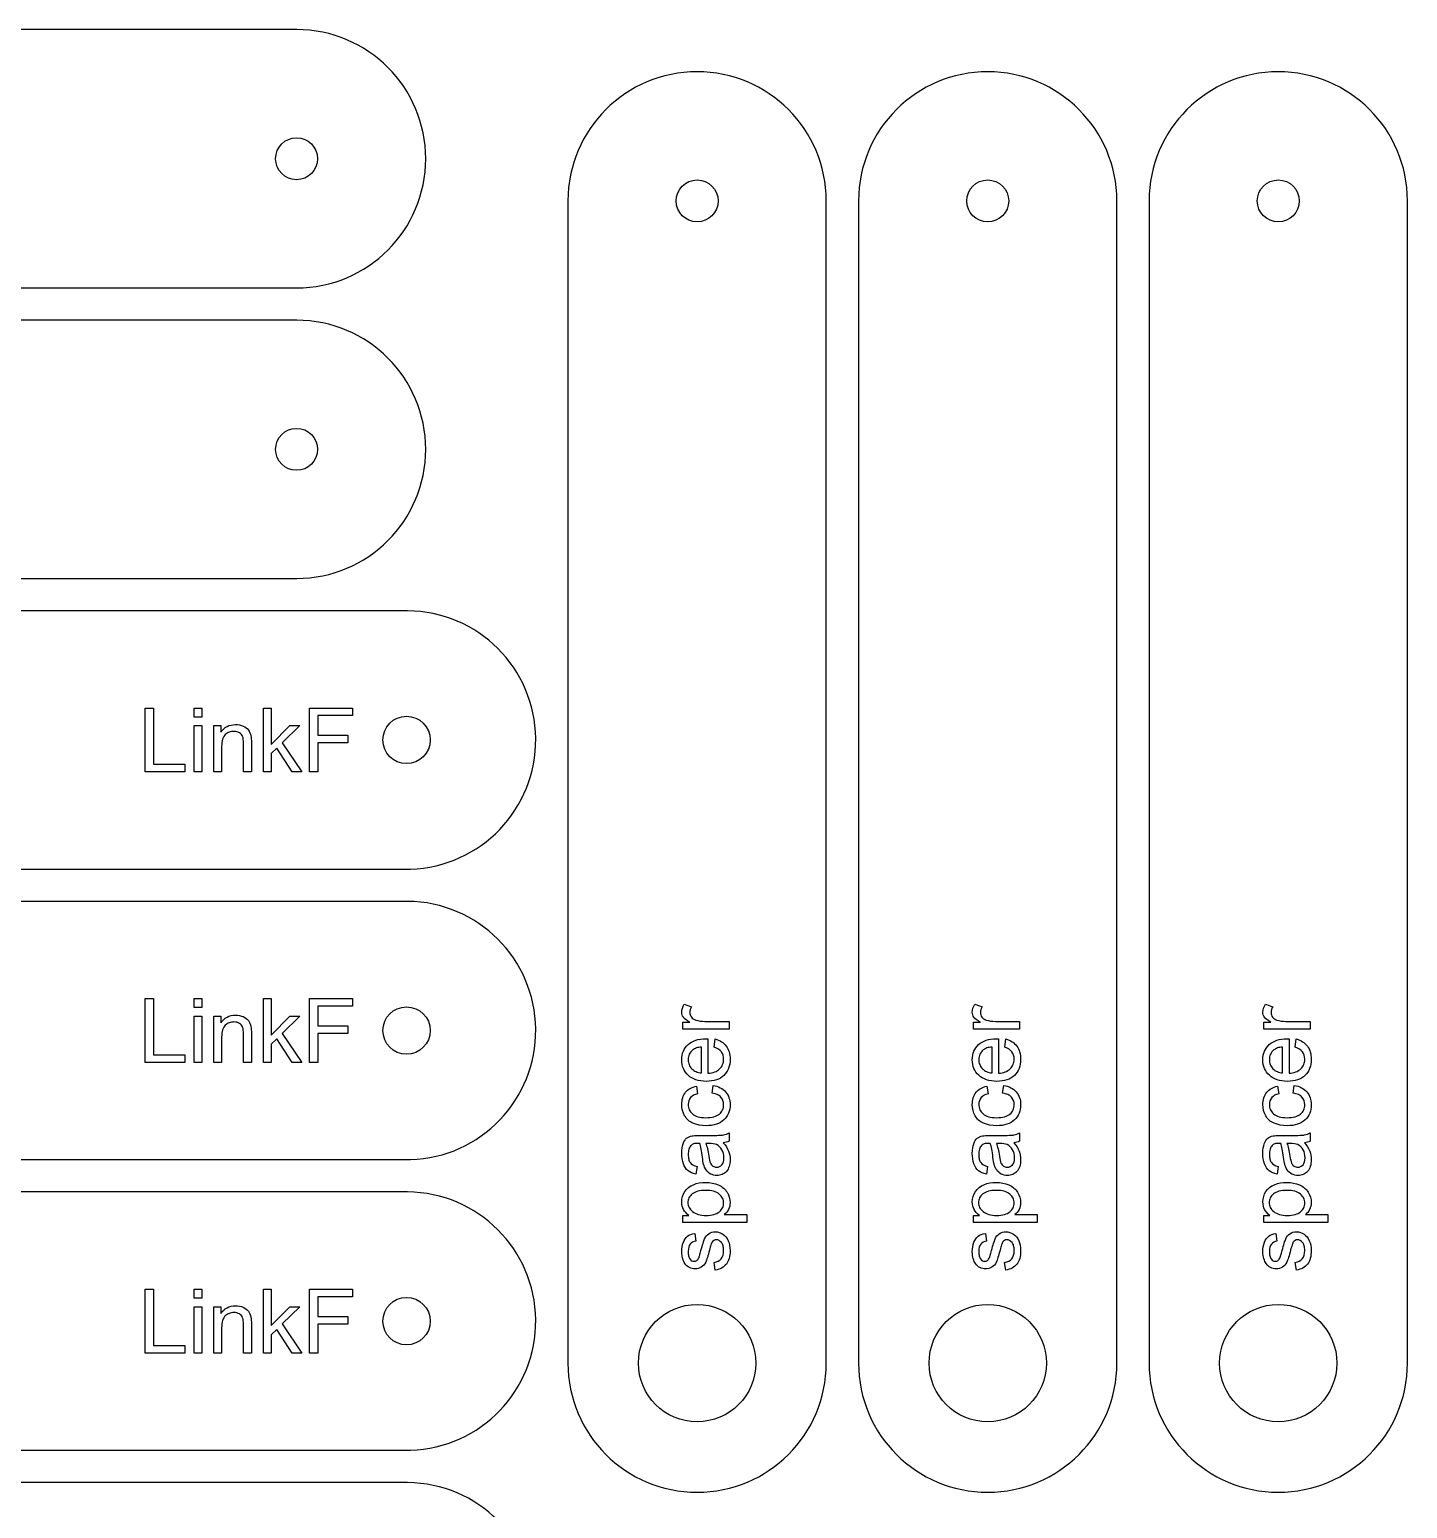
# Model space of a CAD drawing. Header units: millimetres. Extents: x 18 to 1181, y 18 to 1181.
# Drawn here: x 916.3 to 1172.4, y 897.6 to 1172.4 of the extents above; entities that cross this region are included whole.
import ezdxf

# ---------------------------------------------------------------- set-up
doc = ezdxf.new("R2010")
doc.units = ezdxf.units.MM
doc.layers.add('cut', color=5, linetype='Continuous', true_color=0x0000ff)
doc.layers.add('line engraving', color=1, linetype='Continuous', true_color=0xff0000)

msp = doc.modelspace()

# ---------------------------------------------------------------- linework, layer by layer
at = {"layer": 'cut', "color": 5, "true_color": 0x0000ff}
for points in [[(750, 1172.4, 1), (750, 1124.4), (965.98, 1124.4, 0.999274), (965.98, 1172.4)], [(1016.4, 924.6, 1), (1064.4, 924.6), (1064.4, 1140.58, 0.999274), (1016.4, 1140.58)], [(1070.4, 924.6, 1), (1118.4, 924.6), (1118.4, 1140.58, 0.999274), (1070.4, 1140.58)], [(1124.4, 924.6, 1), (1172.4, 924.6), (1172.4, 1140.58, 0.999274), (1124.4, 1140.58)], [(750, 1118.4, 1), (750, 1070.4), (965.98, 1070.4, 0.999274), (965.98, 1118.4)], [(750, 1064.4, 1.015779), (750.75, 1016.41), (987.13, 1016.41, 0.980982), (986.6, 1064.4)], [(750, 1010.4, 1.015779), (750.75, 962.41), (987.13, 962.41, 0.980982), (986.6, 1010.4)], [(750, 956.4, 1.015779), (750.75, 908.41), (987.13, 908.41, 0.980982), (986.6, 956.4)], [(750, 902.4, 1.015779), (750.75, 854.41), (987.13, 854.41, 0.980982), (986.6, 902.4)]]:
    msp.add_lwpolyline(points, format="xyb", close=True, dxfattribs=at)
for centre, radius in [((965.96, 1148.4), 3.9), ((1040.4, 1140.56), 3.9), ((1094.4, 1140.56), 3.9), ((1148.4, 1140.56), 3.9), ((965.96, 1094.4), 3.9), ((986.4, 1040.4), 4.4), ((986.4, 986.4), 4.4), ((986.4, 932.4), 4.4), ((1040.4, 924.6), 10.9), ((1094.4, 924.6), 10.9), ((1148.4, 924.6), 10.9)]:
    msp.add_circle(centre, radius, dxfattribs=at)
at = {"layer": 'line engraving', "color": 1, "true_color": 0xff0000}
for points in [[(937.81, 1034.47), (937.81, 1046.33), (939.38, 1046.33), (939.38, 1035.87), (945.22, 1035.87), (945.22, 1034.47), (937.81, 1034.47)], [(946.91, 1044.66), (946.91, 1046.33), (948.36, 1046.33), (948.36, 1044.66), (946.91, 1044.66)], [(959.8, 1034.47), (959.8, 1046.33), (961.26, 1046.33), (961.26, 1039.57), (964.7, 1043.06), (966.59, 1043.06), (963.3, 1039.87), (966.92, 1034.47), (965.12, 1034.47), (962.29, 1038.86), (961.26, 1037.88), (961.26, 1034.47), (959.8, 1034.47)], [(968.34, 1034.47), (968.34, 1046.33), (976.34, 1046.33), (976.34, 1044.93), (969.91, 1044.93), (969.91, 1041.26), (975.48, 1041.26), (975.48, 1039.86), (969.91, 1039.86), (969.91, 1034.47), (968.34, 1034.47)], [(946.91, 1034.47), (946.91, 1043.06), (948.36, 1043.06), (948.36, 1034.47), (946.91, 1034.47)], [(950.58, 1034.47), (950.58, 1043.06), (951.89, 1043.06), (951.89, 1041.84), (952.14, 1042.17), (952.42, 1042.46), (952.72, 1042.7), (953.05, 1042.9), (953.4, 1043.06), (953.78, 1043.17), (954.19, 1043.23), (954.62, 1043.26), (955, 1043.24), (955.37, 1043.19), (955.72, 1043.1), (956.05, 1042.98), (956.36, 1042.83), (956.62, 1042.65), (956.84, 1042.46), (957.03, 1042.24), (957.18, 1042.01), (957.3, 1041.75), (957.4, 1041.47), (957.48, 1041.17), (957.52, 1040.93), (957.54, 1040.61), (957.56, 1040.22), (957.56, 1039.75), (957.56, 1034.47), (956.1, 1034.47), (956.1, 1039.7), (956.09, 1040.11), (956.06, 1040.47), (956.01, 1040.78), (955.93, 1041.03), (955.83, 1041.24), (955.7, 1041.42), (955.53, 1041.59), (955.33, 1041.73), (955.11, 1041.85), (954.86, 1041.93), (954.6, 1041.98), (954.32, 1041.99), (954.09, 1041.98), (953.87, 1041.96), (953.65, 1041.91), (953.45, 1041.85), (953.25, 1041.76), (953.06, 1041.66), (952.88, 1041.54), (952.71, 1041.4), (952.55, 1041.24), (952.42, 1041.04), (952.3, 1040.81), (952.2, 1040.55), (952.13, 1040.25), (952.08, 1039.92), (952.05, 1039.56), (952.04, 1039.16), (952.04, 1034.47), (950.58, 1034.47)], [(937.81, 980.47), (937.81, 992.33), (939.38, 992.33), (939.38, 981.87), (945.22, 981.87), (945.22, 980.47), (937.81, 980.47)], [(946.91, 990.66), (946.91, 992.33), (948.36, 992.33), (948.36, 990.66), (946.91, 990.66)], [(959.8, 980.47), (959.8, 992.33), (961.26, 992.33), (961.26, 985.57), (964.7, 989.06), (966.59, 989.06), (963.3, 985.87), (966.92, 980.47), (965.12, 980.47), (962.29, 984.86), (961.26, 983.88), (961.26, 980.47), (959.8, 980.47)], [(968.34, 980.47), (968.34, 992.33), (976.34, 992.33), (976.34, 990.93), (969.91, 990.93), (969.91, 987.26), (975.48, 987.26), (975.48, 985.86), (969.91, 985.86), (969.91, 980.47), (968.34, 980.47)], [(1046.33, 986.64), (1037.74, 986.64), (1037.74, 987.95), (1039.04, 987.95), (1038.62, 988.2), (1038.28, 988.44), (1038.02, 988.66), (1037.84, 988.88), (1037.71, 989.1), (1037.62, 989.33), (1037.56, 989.57), (1037.54, 989.81), (1037.57, 990.18), (1037.66, 990.56), (1037.81, 990.93), (1038.01, 991.31), (1039.36, 990.81), (1039.23, 990.54), (1039.13, 990.28), (1039.07, 990.01), (1039.05, 989.74), (1039.07, 989.51), (1039.12, 989.29), (1039.21, 989.08), (1039.34, 988.88), (1039.49, 988.71), (1039.68, 988.56), (1039.89, 988.44), (1040.13, 988.34), (1040.53, 988.24), (1040.95, 988.16), (1041.38, 988.12), (1041.83, 988.1), (1046.33, 988.1), (1046.33, 986.64)], [(1100.33, 986.64), (1091.74, 986.64), (1091.74, 987.95), (1093.04, 987.95), (1092.62, 988.2), (1092.28, 988.44), (1092.02, 988.66), (1091.84, 988.88), (1091.71, 989.1), (1091.62, 989.33), (1091.56, 989.57), (1091.54, 989.81), (1091.57, 990.18), (1091.66, 990.56), (1091.81, 990.93), (1092.01, 991.31), (1093.36, 990.81), (1093.23, 990.54), (1093.13, 990.28), (1093.07, 990.01), (1093.05, 989.74), (1093.07, 989.51), (1093.12, 989.29), (1093.21, 989.08), (1093.34, 988.88), (1093.49, 988.71), (1093.68, 988.56), (1093.89, 988.44), (1094.13, 988.34), (1094.53, 988.24), (1094.95, 988.16), (1095.38, 988.12), (1095.83, 988.1), (1100.33, 988.1), (1100.33, 986.64)], [(1154.33, 986.64), (1145.74, 986.64), (1145.74, 987.95), (1147.04, 987.95), (1146.62, 988.2), (1146.28, 988.44), (1146.02, 988.66), (1145.84, 988.88), (1145.71, 989.1), (1145.62, 989.33), (1145.56, 989.57), (1145.54, 989.81), (1145.57, 990.18), (1145.66, 990.56), (1145.81, 990.93), (1146.01, 991.31), (1147.36, 990.81), (1147.23, 990.54), (1147.13, 990.28), (1147.07, 990.01), (1147.05, 989.74), (1147.07, 989.51), (1147.12, 989.29), (1147.21, 989.08), (1147.34, 988.88), (1147.49, 988.71), (1147.68, 988.56), (1147.89, 988.44), (1148.13, 988.34), (1148.53, 988.24), (1148.95, 988.16), (1149.38, 988.12), (1149.83, 988.1), (1154.33, 988.1), (1154.33, 986.64)], [(946.91, 980.47), (946.91, 989.06), (948.36, 989.06), (948.36, 980.47), (946.91, 980.47)], [(950.58, 980.47), (950.58, 989.06), (951.89, 989.06), (951.89, 987.84), (952.14, 988.17), (952.42, 988.46), (952.72, 988.7), (953.05, 988.9), (953.4, 989.06), (953.78, 989.17), (954.19, 989.23), (954.62, 989.26), (955, 989.24), (955.37, 989.19), (955.72, 989.1), (956.05, 988.98), (956.36, 988.83), (956.62, 988.65), (956.84, 988.46), (957.03, 988.24), (957.18, 988.01), (957.3, 987.75), (957.4, 987.47), (957.48, 987.17), (957.52, 986.93), (957.54, 986.61), (957.56, 986.22), (957.56, 985.75), (957.56, 980.47), (956.1, 980.47), (956.1, 985.7), (956.09, 986.11), (956.06, 986.47), (956.01, 986.78), (955.93, 987.03), (955.83, 987.24), (955.7, 987.42), (955.53, 987.59), (955.33, 987.73), (955.11, 987.85), (954.86, 987.93), (954.6, 987.98), (954.32, 987.99), (954.09, 987.98), (953.87, 987.96), (953.65, 987.91), (953.45, 987.85), (953.25, 987.76), (953.06, 987.66), (952.88, 987.54), (952.71, 987.4), (952.55, 987.24), (952.42, 987.04), (952.3, 986.81), (952.2, 986.55), (952.13, 986.25), (952.08, 985.92), (952.05, 985.56), (952.04, 985.16), (952.04, 980.47), (950.58, 980.47)], [(1043.56, 983.33), (1043.75, 984.83), (1044.07, 984.73), (1044.37, 984.62), (1044.66, 984.48), (1044.92, 984.32), (1045.17, 984.15), (1045.4, 983.96), (1045.6, 983.74), (1045.8, 983.51), (1045.97, 983.26), (1046.11, 983), (1046.24, 982.72), (1046.34, 982.42), (1046.42, 982.1), (1046.48, 981.77), (1046.51, 981.42), (1046.52, 981.05), (1046.51, 980.59), (1046.45, 980.16), (1046.36, 979.75), (1046.23, 979.36), (1046.07, 979), (1045.87, 978.67), (1045.64, 978.35), (1045.36, 978.06), (1045.06, 977.81), (1044.72, 977.58), (1044.36, 977.39), (1043.97, 977.24), (1043.55, 977.12), (1043.1, 977.03), (1042.62, 976.98), (1042.11, 976.96), (1041.58, 976.98), (1041.08, 977.03), (1040.62, 977.12), (1040.18, 977.24), (1039.78, 977.4), (1039.4, 977.59), (1039.06, 977.82), (1038.74, 978.08), (1038.46, 978.37), (1038.22, 978.68), (1038.01, 979.01), (1037.84, 979.36), (1037.71, 979.73), (1037.62, 980.12), (1037.56, 980.54), (1037.54, 980.97), (1037.56, 981.39), (1037.62, 981.8), (1037.71, 982.18), (1037.84, 982.54), (1038, 982.88), (1038.2, 983.2), (1038.44, 983.51), (1038.72, 983.79), (1039.03, 984.04), (1039.36, 984.27), (1039.73, 984.45), (1040.13, 984.61), (1040.56, 984.73), (1041.01, 984.81), (1041.5, 984.86), (1042.02, 984.88), (1042.09, 984.88), (1042.18, 984.88), (1042.29, 984.88), (1042.41, 984.87), (1042.41, 978.47), (1042.75, 978.5), (1043.07, 978.55), (1043.38, 978.62), (1043.66, 978.71), (1043.92, 978.82), (1044.16, 978.95), (1044.38, 979.1), (1044.57, 979.27), (1044.75, 979.45), (1044.9, 979.65), (1045.03, 979.86), (1045.14, 980.07), (1045.22, 980.31), (1045.28, 980.55), (1045.32, 980.8), (1045.33, 981.06), (1045.3, 981.45), (1045.22, 981.8), (1045.09, 982.13), (1044.91, 982.43), (1044.66, 982.7), (1044.36, 982.94), (1043.99, 983.15), (1043.56, 983.33)], [(1097.56, 983.33), (1097.75, 984.83), (1098.07, 984.73), (1098.37, 984.62), (1098.66, 984.48), (1098.92, 984.32), (1099.17, 984.15), (1099.4, 983.96), (1099.6, 983.74), (1099.8, 983.51), (1099.97, 983.26), (1100.11, 983), (1100.24, 982.72), (1100.34, 982.42), (1100.42, 982.1), (1100.48, 981.77), (1100.51, 981.42), (1100.52, 981.05), (1100.51, 980.59), (1100.45, 980.16), (1100.36, 979.75), (1100.23, 979.36), (1100.07, 979), (1099.87, 978.67), (1099.64, 978.35), (1099.36, 978.06), (1099.06, 977.81), (1098.72, 977.58), (1098.36, 977.39), (1097.97, 977.24), (1097.55, 977.12), (1097.1, 977.03), (1096.62, 976.98), (1096.11, 976.96), (1095.58, 976.98), (1095.08, 977.03), (1094.62, 977.12), (1094.18, 977.24), (1093.78, 977.4), (1093.4, 977.59), (1093.06, 977.82), (1092.74, 978.08), (1092.46, 978.37), (1092.22, 978.68), (1092.01, 979.01), (1091.84, 979.36), (1091.71, 979.73), (1091.62, 980.12), (1091.56, 980.54), (1091.54, 980.97), (1091.56, 981.39), (1091.62, 981.8), (1091.71, 982.18), (1091.84, 982.54), (1092, 982.88), (1092.2, 983.2), (1092.44, 983.51), (1092.72, 983.79), (1093.03, 984.04), (1093.36, 984.27), (1093.73, 984.45), (1094.13, 984.61), (1094.56, 984.73), (1095.01, 984.81), (1095.5, 984.86), (1096.02, 984.88), (1096.09, 984.88), (1096.18, 984.88), (1096.29, 984.88), (1096.41, 984.87), (1096.41, 978.47), (1096.75, 978.5), (1097.07, 978.55), (1097.38, 978.62), (1097.66, 978.71), (1097.92, 978.82), (1098.16, 978.95), (1098.38, 979.1), (1098.57, 979.27), (1098.75, 979.45), (1098.9, 979.65), (1099.03, 979.86), (1099.14, 980.07), (1099.22, 980.31), (1099.28, 980.55), (1099.32, 980.8), (1099.33, 981.06), (1099.3, 981.45), (1099.22, 981.8), (1099.09, 982.13), (1098.91, 982.43), (1098.66, 982.7), (1098.36, 982.94), (1097.99, 983.15), (1097.56, 983.33)], [(1151.56, 983.33), (1151.75, 984.83), (1152.07, 984.73), (1152.37, 984.62), (1152.66, 984.48), (1152.92, 984.32), (1153.17, 984.15), (1153.4, 983.96), (1153.6, 983.74), (1153.8, 983.51), (1153.97, 983.26), (1154.11, 983), (1154.24, 982.72), (1154.34, 982.42), (1154.42, 982.1), (1154.48, 981.77), (1154.51, 981.42), (1154.52, 981.05), (1154.51, 980.59), (1154.45, 980.16), (1154.36, 979.75), (1154.23, 979.36), (1154.07, 979), (1153.87, 978.67), (1153.64, 978.35), (1153.36, 978.06), (1153.06, 977.81), (1152.72, 977.58), (1152.36, 977.39), (1151.97, 977.24), (1151.55, 977.12), (1151.1, 977.03), (1150.62, 976.98), (1150.11, 976.96), (1149.58, 976.98), (1149.08, 977.03), (1148.62, 977.12), (1148.18, 977.24), (1147.78, 977.4), (1147.4, 977.59), (1147.06, 977.82), (1146.74, 978.08), (1146.46, 978.37), (1146.22, 978.68), (1146.01, 979.01), (1145.84, 979.36), (1145.71, 979.73), (1145.62, 980.12), (1145.56, 980.54), (1145.54, 980.97), (1145.56, 981.39), (1145.62, 981.8), (1145.71, 982.18), (1145.84, 982.54), (1146, 982.88), (1146.2, 983.2), (1146.44, 983.51), (1146.72, 983.79), (1147.03, 984.04), (1147.36, 984.27), (1147.73, 984.45), (1148.13, 984.61), (1148.56, 984.73), (1149.01, 984.81), (1149.5, 984.86), (1150.02, 984.88), (1150.09, 984.88), (1150.18, 984.88), (1150.29, 984.88), (1150.41, 984.87), (1150.41, 978.47), (1150.75, 978.5), (1151.07, 978.55), (1151.38, 978.62), (1151.66, 978.71), (1151.92, 978.82), (1152.16, 978.95), (1152.38, 979.1), (1152.57, 979.27), (1152.75, 979.45), (1152.9, 979.65), (1153.03, 979.86), (1153.14, 980.07), (1153.22, 980.31), (1153.28, 980.55), (1153.32, 980.8), (1153.33, 981.06), (1153.3, 981.45), (1153.22, 981.8), (1153.09, 982.13), (1152.91, 982.43), (1152.66, 982.7), (1152.36, 982.94), (1151.99, 983.15), (1151.56, 983.33)], [(1041.21, 978.55), (1041.21, 983.34), (1040.95, 983.31), (1040.7, 983.27), (1040.47, 983.22), (1040.26, 983.16), (1040.07, 983.08), (1039.89, 983), (1039.73, 982.9), (1039.58, 982.79), (1039.39, 982.61), (1039.22, 982.42), (1039.07, 982.21), (1038.95, 981.99), (1038.86, 981.76), (1038.79, 981.52), (1038.76, 981.26), (1038.74, 980.99), (1038.75, 980.74), (1038.78, 980.51), (1038.84, 980.28), (1038.91, 980.07), (1039, 979.86), (1039.12, 979.66), (1039.26, 979.48), (1039.41, 979.3), (1039.59, 979.14), (1039.78, 979), (1039.98, 978.88), (1040.2, 978.77), (1040.43, 978.69), (1040.68, 978.62), (1040.94, 978.57), (1041.21, 978.55)], [(1095.21, 978.55), (1095.21, 983.34), (1094.95, 983.31), (1094.7, 983.27), (1094.47, 983.22), (1094.26, 983.16), (1094.07, 983.08), (1093.89, 983), (1093.73, 982.9), (1093.58, 982.79), (1093.39, 982.61), (1093.22, 982.42), (1093.07, 982.21), (1092.95, 981.99), (1092.86, 981.76), (1092.79, 981.52), (1092.76, 981.26), (1092.74, 980.99), (1092.75, 980.74), (1092.78, 980.51), (1092.84, 980.28), (1092.91, 980.07), (1093, 979.86), (1093.12, 979.66), (1093.26, 979.48), (1093.41, 979.3), (1093.59, 979.14), (1093.78, 979), (1093.98, 978.88), (1094.2, 978.77), (1094.43, 978.69), (1094.68, 978.62), (1094.94, 978.57), (1095.21, 978.55)], [(1149.21, 978.55), (1149.21, 983.34), (1148.95, 983.31), (1148.7, 983.27), (1148.47, 983.22), (1148.26, 983.16), (1148.07, 983.08), (1147.89, 983), (1147.73, 982.9), (1147.58, 982.79), (1147.39, 982.61), (1147.22, 982.42), (1147.07, 982.21), (1146.95, 981.99), (1146.86, 981.76), (1146.79, 981.52), (1146.76, 981.26), (1146.74, 980.99), (1146.75, 980.74), (1146.78, 980.51), (1146.84, 980.28), (1146.91, 980.07), (1147, 979.86), (1147.12, 979.66), (1147.26, 979.48), (1147.41, 979.3), (1147.59, 979.14), (1147.78, 979), (1147.98, 978.88), (1148.2, 978.77), (1148.43, 978.69), (1148.68, 978.62), (1148.94, 978.57), (1149.21, 978.55)], [(1043.18, 974.77), (1043.37, 976.2), (1043.73, 976.13), (1044.07, 976.04), (1044.39, 975.92), (1044.69, 975.78), (1044.97, 975.62), (1045.23, 975.44), (1045.47, 975.23), (1045.69, 975), (1045.88, 974.75), (1046.05, 974.49), (1046.2, 974.21), (1046.31, 973.92), (1046.41, 973.62), (1046.47, 973.3), (1046.51, 972.97), (1046.52, 972.62), (1046.51, 972.19), (1046.45, 971.79), (1046.36, 971.4), (1046.24, 971.03), (1046.07, 970.69), (1045.88, 970.37), (1045.64, 970.07), (1045.37, 969.79), (1045.07, 969.54), (1044.73, 969.32), (1044.37, 969.14), (1043.97, 968.99), (1043.54, 968.87), (1043.08, 968.78), (1042.59, 968.73), (1042.07, 968.72), (1041.39, 968.75), (1040.76, 968.83), (1040.18, 968.98), (1039.63, 969.18), (1039.38, 969.3), (1039.14, 969.44), (1038.92, 969.59), (1038.72, 969.76), (1038.53, 969.94), (1038.36, 970.14), (1038.21, 970.35), (1038.07, 970.58), (1037.84, 971.06), (1037.68, 971.57), (1037.58, 972.09), (1037.54, 972.63), (1037.56, 972.97), (1037.59, 973.3), (1037.64, 973.61), (1037.72, 973.9), (1037.82, 974.18), (1037.94, 974.45), (1038.09, 974.69), (1038.25, 974.92), (1038.44, 975.13), (1038.64, 975.33), (1038.87, 975.5), (1039.11, 975.65), (1039.37, 975.78), (1039.65, 975.9), (1039.95, 975.99), (1040.26, 976.06), (1040.48, 974.65), (1040.08, 974.53), (1039.72, 974.37), (1039.42, 974.17), (1039.18, 973.93), (1038.99, 973.66), (1038.85, 973.36), (1038.77, 973.04), (1038.74, 972.69), (1038.75, 972.42), (1038.79, 972.16), (1038.85, 971.92), (1038.94, 971.69), (1039.05, 971.48), (1039.19, 971.27), (1039.35, 971.08), (1039.53, 970.9), (1039.74, 970.74), (1039.98, 970.6), (1040.25, 970.48), (1040.55, 970.39), (1040.88, 970.31), (1041.23, 970.26), (1041.61, 970.22), (1042.03, 970.21), (1042.44, 970.22), (1042.83, 970.26), (1043.19, 970.31), (1043.52, 970.38), (1043.82, 970.47), (1044.09, 970.59), (1044.33, 970.72), (1044.54, 970.88), (1044.73, 971.05), (1044.89, 971.23), (1045.02, 971.43), (1045.13, 971.64), (1045.22, 971.86), (1045.28, 972.1), (1045.31, 972.35), (1045.33, 972.61), (1045.29, 973.02), (1045.2, 973.39), (1045.03, 973.74), (1044.8, 974.04), (1044.66, 974.18), (1044.5, 974.3), (1044.33, 974.41), (1044.13, 974.51), (1043.92, 974.59), (1043.69, 974.67), (1043.45, 974.72), (1043.18, 974.77)], [(1097.18, 974.77), (1097.37, 976.2), (1097.73, 976.13), (1098.07, 976.04), (1098.39, 975.92), (1098.69, 975.78), (1098.97, 975.62), (1099.23, 975.44), (1099.47, 975.23), (1099.69, 975), (1099.88, 974.75), (1100.05, 974.49), (1100.2, 974.21), (1100.31, 973.92), (1100.41, 973.62), (1100.47, 973.3), (1100.51, 972.97), (1100.52, 972.62), (1100.51, 972.19), (1100.45, 971.79), (1100.36, 971.4), (1100.24, 971.03), (1100.07, 970.69), (1099.88, 970.37), (1099.64, 970.07), (1099.37, 969.79), (1099.07, 969.54), (1098.73, 969.32), (1098.37, 969.14), (1097.97, 968.99), (1097.54, 968.87), (1097.08, 968.78), (1096.59, 968.73), (1096.07, 968.72), (1095.39, 968.75), (1094.76, 968.83), (1094.18, 968.98), (1093.63, 969.18), (1093.38, 969.3), (1093.14, 969.44), (1092.92, 969.59), (1092.72, 969.76), (1092.53, 969.94), (1092.36, 970.14), (1092.21, 970.35), (1092.07, 970.58), (1091.84, 971.06), (1091.68, 971.57), (1091.58, 972.09), (1091.54, 972.63), (1091.56, 972.97), (1091.59, 973.3), (1091.64, 973.61), (1091.72, 973.9), (1091.82, 974.18), (1091.94, 974.45), (1092.09, 974.69), (1092.25, 974.92), (1092.44, 975.13), (1092.64, 975.33), (1092.87, 975.5), (1093.11, 975.65), (1093.37, 975.78), (1093.65, 975.9), (1093.95, 975.99), (1094.26, 976.06), (1094.48, 974.65), (1094.08, 974.53), (1093.72, 974.37), (1093.42, 974.17), (1093.18, 973.93), (1092.99, 973.66), (1092.85, 973.36), (1092.77, 973.04), (1092.74, 972.69), (1092.75, 972.42), (1092.79, 972.16), (1092.85, 971.92), (1092.94, 971.69), (1093.05, 971.48), (1093.19, 971.27), (1093.35, 971.08), (1093.53, 970.9), (1093.74, 970.74), (1093.98, 970.6), (1094.25, 970.48), (1094.55, 970.39), (1094.88, 970.31), (1095.23, 970.26), (1095.61, 970.22), (1096.03, 970.21), (1096.44, 970.22), (1096.83, 970.26), (1097.19, 970.31), (1097.52, 970.38), (1097.82, 970.47), (1098.09, 970.59), (1098.33, 970.72), (1098.54, 970.88), (1098.73, 971.05), (1098.89, 971.23), (1099.02, 971.43), (1099.13, 971.64), (1099.22, 971.86), (1099.28, 972.1), (1099.31, 972.35), (1099.33, 972.61), (1099.29, 973.02), (1099.2, 973.39), (1099.03, 973.74), (1098.8, 974.04), (1098.66, 974.18), (1098.5, 974.3), (1098.33, 974.41), (1098.13, 974.51), (1097.92, 974.59), (1097.69, 974.67), (1097.45, 974.72), (1097.18, 974.77)], [(1151.18, 974.77), (1151.37, 976.2), (1151.73, 976.13), (1152.07, 976.04), (1152.39, 975.92), (1152.69, 975.78), (1152.97, 975.62), (1153.23, 975.44), (1153.47, 975.23), (1153.69, 975), (1153.88, 974.75), (1154.05, 974.49), (1154.2, 974.21), (1154.31, 973.92), (1154.41, 973.62), (1154.47, 973.3), (1154.51, 972.97), (1154.52, 972.62), (1154.51, 972.19), (1154.45, 971.79), (1154.36, 971.4), (1154.24, 971.03), (1154.07, 970.69), (1153.88, 970.37), (1153.64, 970.07), (1153.37, 969.79), (1153.07, 969.54), (1152.73, 969.32), (1152.37, 969.14), (1151.97, 968.99), (1151.54, 968.87), (1151.08, 968.78), (1150.59, 968.73), (1150.07, 968.72), (1149.39, 968.75), (1148.76, 968.83), (1148.18, 968.98), (1147.63, 969.18), (1147.38, 969.3), (1147.14, 969.44), (1146.92, 969.59), (1146.72, 969.76), (1146.53, 969.94), (1146.36, 970.14), (1146.21, 970.35), (1146.07, 970.58), (1145.84, 971.06), (1145.68, 971.57), (1145.58, 972.09), (1145.54, 972.63), (1145.56, 972.97), (1145.59, 973.3), (1145.64, 973.61), (1145.72, 973.9), (1145.82, 974.18), (1145.94, 974.45), (1146.09, 974.69), (1146.25, 974.92), (1146.44, 975.13), (1146.64, 975.33), (1146.87, 975.5), (1147.11, 975.65), (1147.37, 975.78), (1147.65, 975.9), (1147.95, 975.99), (1148.26, 976.06), (1148.48, 974.65), (1148.08, 974.53), (1147.72, 974.37), (1147.42, 974.17), (1147.18, 973.93), (1146.99, 973.66), (1146.85, 973.36), (1146.77, 973.04), (1146.74, 972.69), (1146.75, 972.42), (1146.79, 972.16), (1146.85, 971.92), (1146.94, 971.69), (1147.05, 971.48), (1147.19, 971.27), (1147.35, 971.08), (1147.53, 970.9), (1147.74, 970.74), (1147.98, 970.6), (1148.25, 970.48), (1148.55, 970.39), (1148.88, 970.31), (1149.23, 970.26), (1149.61, 970.22), (1150.03, 970.21), (1150.44, 970.22), (1150.83, 970.26), (1151.19, 970.31), (1151.52, 970.38), (1151.82, 970.47), (1152.09, 970.59), (1152.33, 970.72), (1152.54, 970.88), (1152.73, 971.05), (1152.89, 971.23), (1153.02, 971.43), (1153.13, 971.64), (1153.22, 971.86), (1153.28, 972.1), (1153.31, 972.35), (1153.33, 972.61), (1153.29, 973.02), (1153.2, 973.39), (1153.03, 973.74), (1152.8, 974.04), (1152.66, 974.18), (1152.5, 974.3), (1152.33, 974.41), (1152.13, 974.51), (1151.92, 974.59), (1151.69, 974.67), (1151.45, 974.72), (1151.18, 974.77)], [(1045.27, 965.55), (1045.59, 965.15), (1045.86, 964.76), (1046.07, 964.37), (1046.24, 964), (1046.36, 963.62), (1046.45, 963.22), (1046.51, 962.81), (1046.52, 962.39), (1046.51, 962.05), (1046.48, 961.72), (1046.43, 961.42), (1046.35, 961.14), (1046.25, 960.88), (1046.14, 960.64), (1045.99, 960.42), (1045.83, 960.21), (1045.65, 960.04), (1045.46, 959.88), (1045.26, 959.75), (1045.04, 959.64), (1044.82, 959.56), (1044.58, 959.5), (1044.33, 959.47), (1044.06, 959.45), (1043.76, 959.47), (1043.46, 959.53), (1043.18, 959.62), (1042.91, 959.74), (1042.66, 959.9), (1042.44, 960.07), (1042.25, 960.27), (1042.07, 960.49), (1041.93, 960.73), (1041.8, 960.99), (1041.69, 961.26), (1041.6, 961.54), (1041.54, 961.78), (1041.49, 962.08), (1041.43, 962.43), (1041.38, 962.84), (1041.33, 963.26), (1041.27, 963.66), (1041.21, 964.03), (1041.15, 964.37), (1041.08, 964.68), (1041.02, 964.96), (1040.95, 965.21), (1040.88, 965.43), (1040.74, 965.44), (1040.63, 965.44), (1040.55, 965.44), (1040.5, 965.44), (1040.28, 965.43), (1040.09, 965.42), (1039.9, 965.38), (1039.74, 965.34), (1039.59, 965.28), (1039.46, 965.21), (1039.34, 965.12), (1039.24, 965.03), (1039.13, 964.88), (1039.03, 964.72), (1038.94, 964.53), (1038.87, 964.33), (1038.82, 964.12), (1038.78, 963.89), (1038.76, 963.64), (1038.75, 963.37), (1038.76, 963.12), (1038.77, 962.89), (1038.8, 962.68), (1038.84, 962.48), (1038.89, 962.3), (1038.95, 962.13), (1039.03, 961.98), (1039.11, 961.85), (1039.32, 961.62), (1039.61, 961.43), (1039.96, 961.26), (1040.38, 961.13), (1040.19, 959.71), (1039.75, 959.82), (1039.36, 959.96), (1039.02, 960.14), (1038.71, 960.34), (1038.45, 960.59), (1038.22, 960.89), (1038.02, 961.23), (1037.85, 961.63), (1037.72, 962.07), (1037.62, 962.54), (1037.56, 963.04), (1037.54, 963.58), (1037.56, 964.1), (1037.61, 964.58), (1037.69, 965), (1037.8, 965.37), (1037.94, 965.69), (1038.1, 965.96), (1038.27, 966.19), (1038.45, 966.38), (1038.66, 966.53), (1038.9, 966.65), (1039.16, 966.76), (1039.45, 966.83), (1039.67, 966.86), (1039.97, 966.89), (1040.34, 966.9), (1040.79, 966.91), (1042.73, 966.91), (1043.21, 966.91), (1043.65, 966.91), (1044.04, 966.92), (1044.39, 966.93), (1044.69, 966.94), (1044.94, 966.96), (1045.14, 966.98), (1045.3, 967), (1045.56, 967.06), (1045.83, 967.14), (1046.08, 967.24), (1046.33, 967.37), (1046.33, 965.85), (1046.09, 965.74), (1045.84, 965.66), (1045.56, 965.6), (1045.27, 965.55)], [(1099.27, 965.55), (1099.59, 965.15), (1099.86, 964.76), (1100.07, 964.37), (1100.24, 964), (1100.36, 963.62), (1100.45, 963.22), (1100.51, 962.81), (1100.52, 962.39), (1100.51, 962.05), (1100.48, 961.72), (1100.43, 961.42), (1100.35, 961.14), (1100.25, 960.88), (1100.14, 960.64), (1099.99, 960.42), (1099.83, 960.21), (1099.65, 960.04), (1099.46, 959.88), (1099.26, 959.75), (1099.04, 959.64), (1098.82, 959.56), (1098.58, 959.5), (1098.33, 959.47), (1098.06, 959.45), (1097.76, 959.47), (1097.46, 959.53), (1097.18, 959.62), (1096.91, 959.74), (1096.66, 959.9), (1096.44, 960.07), (1096.25, 960.27), (1096.07, 960.49), (1095.93, 960.73), (1095.8, 960.99), (1095.69, 961.26), (1095.6, 961.54), (1095.54, 961.78), (1095.49, 962.08), (1095.43, 962.43), (1095.38, 962.84), (1095.33, 963.26), (1095.27, 963.66), (1095.21, 964.03), (1095.15, 964.37), (1095.08, 964.68), (1095.02, 964.96), (1094.95, 965.21), (1094.88, 965.43), (1094.74, 965.44), (1094.63, 965.44), (1094.55, 965.44), (1094.5, 965.44), (1094.28, 965.43), (1094.09, 965.42), (1093.9, 965.38), (1093.74, 965.34), (1093.59, 965.28), (1093.46, 965.21), (1093.34, 965.12), (1093.24, 965.03), (1093.13, 964.88), (1093.03, 964.72), (1092.94, 964.53), (1092.87, 964.33), (1092.82, 964.12), (1092.78, 963.89), (1092.76, 963.64), (1092.75, 963.37), (1092.76, 963.12), (1092.77, 962.89), (1092.8, 962.68), (1092.84, 962.48), (1092.89, 962.3), (1092.95, 962.13), (1093.03, 961.98), (1093.11, 961.85), (1093.32, 961.62), (1093.61, 961.43), (1093.96, 961.26), (1094.38, 961.13), (1094.19, 959.71), (1093.75, 959.82), (1093.36, 959.96), (1093.02, 960.14), (1092.71, 960.34), (1092.45, 960.59), (1092.22, 960.89), (1092.02, 961.23), (1091.85, 961.63), (1091.72, 962.07), (1091.62, 962.54), (1091.56, 963.04), (1091.54, 963.58), (1091.56, 964.1), (1091.61, 964.58), (1091.69, 965), (1091.8, 965.37), (1091.94, 965.69), (1092.1, 965.96), (1092.27, 966.19), (1092.45, 966.38), (1092.66, 966.53), (1092.9, 966.65), (1093.16, 966.76), (1093.45, 966.83), (1093.67, 966.86), (1093.97, 966.89), (1094.34, 966.9), (1094.79, 966.91), (1096.73, 966.91), (1097.21, 966.91), (1097.65, 966.91), (1098.04, 966.92), (1098.39, 966.93), (1098.69, 966.94), (1098.94, 966.96), (1099.14, 966.98), (1099.3, 967), (1099.56, 967.06), (1099.83, 967.14), (1100.08, 967.24), (1100.33, 967.37), (1100.33, 965.85), (1100.09, 965.74), (1099.84, 965.66), (1099.56, 965.6), (1099.27, 965.55)], [(1153.27, 965.55), (1153.59, 965.15), (1153.86, 964.76), (1154.07, 964.37), (1154.24, 964), (1154.36, 963.62), (1154.45, 963.22), (1154.51, 962.81), (1154.52, 962.39), (1154.51, 962.05), (1154.48, 961.72), (1154.43, 961.42), (1154.35, 961.14), (1154.25, 960.88), (1154.14, 960.64), (1153.99, 960.42), (1153.83, 960.21), (1153.65, 960.04), (1153.46, 959.88), (1153.26, 959.75), (1153.04, 959.64), (1152.82, 959.56), (1152.58, 959.5), (1152.33, 959.47), (1152.06, 959.45), (1151.76, 959.47), (1151.46, 959.53), (1151.18, 959.62), (1150.91, 959.74), (1150.66, 959.9), (1150.44, 960.07), (1150.25, 960.27), (1150.07, 960.49), (1149.93, 960.73), (1149.8, 960.99), (1149.69, 961.26), (1149.6, 961.54), (1149.54, 961.78), (1149.49, 962.08), (1149.43, 962.43), (1149.38, 962.84), (1149.33, 963.26), (1149.27, 963.66), (1149.21, 964.03), (1149.15, 964.37), (1149.08, 964.68), (1149.02, 964.96), (1148.95, 965.21), (1148.88, 965.43), (1148.74, 965.44), (1148.63, 965.44), (1148.55, 965.44), (1148.5, 965.44), (1148.28, 965.43), (1148.09, 965.42), (1147.9, 965.38), (1147.74, 965.34), (1147.59, 965.28), (1147.46, 965.21), (1147.34, 965.12), (1147.24, 965.03), (1147.13, 964.88), (1147.03, 964.72), (1146.94, 964.53), (1146.87, 964.33), (1146.82, 964.12), (1146.78, 963.89), (1146.76, 963.64), (1146.75, 963.37), (1146.76, 963.12), (1146.77, 962.89), (1146.8, 962.68), (1146.84, 962.48), (1146.89, 962.3), (1146.95, 962.13), (1147.03, 961.98), (1147.11, 961.85), (1147.32, 961.62), (1147.61, 961.43), (1147.96, 961.26), (1148.38, 961.13), (1148.19, 959.71), (1147.75, 959.82), (1147.36, 959.96), (1147.02, 960.14), (1146.71, 960.34), (1146.45, 960.59), (1146.22, 960.89), (1146.02, 961.23), (1145.85, 961.63), (1145.72, 962.07), (1145.62, 962.54), (1145.56, 963.04), (1145.54, 963.58), (1145.56, 964.1), (1145.61, 964.58), (1145.69, 965), (1145.8, 965.37), (1145.94, 965.69), (1146.1, 965.96), (1146.27, 966.19), (1146.45, 966.38), (1146.66, 966.53), (1146.9, 966.65), (1147.16, 966.76), (1147.45, 966.83), (1147.67, 966.86), (1147.97, 966.89), (1148.34, 966.9), (1148.79, 966.91), (1150.73, 966.91), (1151.21, 966.91), (1151.65, 966.91), (1152.04, 966.92), (1152.39, 966.93), (1152.69, 966.94), (1152.94, 966.96), (1153.14, 966.98), (1153.3, 967), (1153.56, 967.06), (1153.83, 967.14), (1154.08, 967.24), (1154.33, 967.37), (1154.33, 965.85), (1154.09, 965.74), (1153.84, 965.66), (1153.56, 965.6), (1153.27, 965.55)], [(1042.02, 965.43), (1042.1, 965.22), (1042.17, 964.99), (1042.25, 964.73), (1042.32, 964.44), (1042.38, 964.13), (1042.45, 963.8), (1042.51, 963.44), (1042.57, 963.05), (1042.64, 962.64), (1042.71, 962.29), (1042.78, 962), (1042.86, 961.78), (1042.95, 961.61), (1043.06, 961.45), (1043.19, 961.32), (1043.33, 961.21), (1043.49, 961.12), (1043.66, 961.06), (1043.84, 961.02), (1044.02, 961.01), (1044.3, 961.04), (1044.56, 961.12), (1044.79, 961.26), (1045, 961.45), (1045.17, 961.69), (1045.29, 961.99), (1045.36, 962.34), (1045.38, 962.74), (1045.36, 963.15), (1045.29, 963.53), (1045.18, 963.9), (1045.02, 964.24), (1044.81, 964.54), (1044.58, 964.8), (1044.31, 965.02), (1044.01, 965.2), (1043.73, 965.3), (1043.4, 965.37), (1043, 965.42), (1042.55, 965.43), (1042.02, 965.43)], [(1096.02, 965.43), (1096.1, 965.22), (1096.17, 964.99), (1096.25, 964.73), (1096.32, 964.44), (1096.38, 964.13), (1096.45, 963.8), (1096.51, 963.44), (1096.57, 963.05), (1096.64, 962.64), (1096.71, 962.29), (1096.78, 962), (1096.86, 961.78), (1096.95, 961.61), (1097.06, 961.45), (1097.19, 961.32), (1097.33, 961.21), (1097.49, 961.12), (1097.66, 961.06), (1097.84, 961.02), (1098.02, 961.01), (1098.3, 961.04), (1098.56, 961.12), (1098.79, 961.26), (1099, 961.45), (1099.17, 961.69), (1099.29, 961.99), (1099.36, 962.34), (1099.38, 962.74), (1099.36, 963.15), (1099.29, 963.53), (1099.18, 963.9), (1099.02, 964.24), (1098.81, 964.54), (1098.58, 964.8), (1098.31, 965.02), (1098.01, 965.2), (1097.73, 965.3), (1097.4, 965.37), (1097, 965.42), (1096.55, 965.43), (1096.02, 965.43)], [(1150.02, 965.43), (1150.1, 965.22), (1150.17, 964.99), (1150.25, 964.73), (1150.32, 964.44), (1150.38, 964.13), (1150.45, 963.8), (1150.51, 963.44), (1150.57, 963.05), (1150.64, 962.64), (1150.71, 962.29), (1150.78, 962), (1150.86, 961.78), (1150.95, 961.61), (1151.06, 961.45), (1151.19, 961.32), (1151.33, 961.21), (1151.49, 961.12), (1151.66, 961.06), (1151.84, 961.02), (1152.02, 961.01), (1152.3, 961.04), (1152.56, 961.12), (1152.79, 961.26), (1153, 961.45), (1153.17, 961.69), (1153.29, 961.99), (1153.36, 962.34), (1153.38, 962.74), (1153.36, 963.15), (1153.29, 963.53), (1153.18, 963.9), (1153.02, 964.24), (1152.81, 964.54), (1152.58, 964.8), (1152.31, 965.02), (1152.01, 965.2), (1151.73, 965.3), (1151.4, 965.37), (1151, 965.42), (1150.55, 965.43), (1150.02, 965.43)], [(1049.62, 950.73), (1037.74, 950.73), (1037.74, 952.06), (1038.86, 952.06), (1038.55, 952.3), (1038.28, 952.56), (1038.06, 952.83), (1037.87, 953.12), (1037.73, 953.43), (1037.63, 953.77), (1037.57, 954.15), (1037.54, 954.55), (1037.58, 955.09), (1037.69, 955.59), (1037.86, 956.06), (1038.11, 956.49), (1038.42, 956.89), (1038.79, 957.23), (1039.22, 957.52), (1039.71, 957.76), (1040.24, 957.95), (1040.79, 958.09), (1041.37, 958.17), (1041.97, 958.19), (1042.61, 958.16), (1043.22, 958.07), (1043.8, 957.93), (1044.34, 957.72), (1044.6, 957.59), (1044.84, 957.46), (1045.07, 957.3), (1045.28, 957.14), (1045.47, 956.96), (1045.65, 956.77), (1045.81, 956.56), (1045.96, 956.34), (1046.21, 955.89), (1046.38, 955.42), (1046.49, 954.94), (1046.52, 954.45), (1046.5, 954.09), (1046.45, 953.76), (1046.35, 953.44), (1046.22, 953.14), (1046.05, 952.86), (1045.87, 952.61), (1045.66, 952.39), (1045.44, 952.19), (1049.62, 952.19), (1049.62, 950.73)], [(1042.08, 952.05), (1042.48, 952.06), (1042.86, 952.09), (1043.21, 952.15), (1043.52, 952.22), (1043.82, 952.31), (1044.08, 952.43), (1044.32, 952.57), (1044.53, 952.72), (1044.72, 952.9), (1044.88, 953.08), (1045.02, 953.27), (1045.13, 953.47), (1045.22, 953.67), (1045.28, 953.89), (1045.31, 954.12), (1045.33, 954.35), (1045.31, 954.59), (1045.28, 954.82), (1045.21, 955.04), (1045.12, 955.25), (1045.01, 955.45), (1044.87, 955.65), (1044.7, 955.84), (1044.51, 956.01), (1044.29, 956.17), (1044.04, 956.31), (1043.76, 956.43), (1043.46, 956.53), (1043.13, 956.61), (1042.77, 956.66), (1042.38, 956.69), (1041.96, 956.7), (1041.56, 956.69), (1041.19, 956.66), (1040.85, 956.61), (1040.53, 956.54), (1040.23, 956.44), (1039.96, 956.32), (1039.72, 956.19), (1039.5, 956.03), (1039.31, 955.86), (1039.14, 955.67), (1039, 955.48), (1038.89, 955.29), (1038.8, 955.08), (1038.74, 954.87), (1038.7, 954.65), (1038.69, 954.41), (1038.7, 954.19), (1038.74, 953.96), (1038.81, 953.75), (1038.9, 953.54), (1039.03, 953.34), (1039.17, 953.14), (1039.35, 952.95), (1039.55, 952.77), (1039.78, 952.6), (1040.04, 952.46), (1040.32, 952.33), (1040.62, 952.23), (1040.95, 952.15), (1041.3, 952.1), (1041.68, 952.06), (1042.08, 952.05)], [(1103.62, 950.73), (1091.74, 950.73), (1091.74, 952.06), (1092.86, 952.06), (1092.55, 952.3), (1092.28, 952.56), (1092.06, 952.83), (1091.87, 953.12), (1091.73, 953.43), (1091.63, 953.77), (1091.57, 954.15), (1091.54, 954.55), (1091.58, 955.09), (1091.69, 955.59), (1091.86, 956.06), (1092.11, 956.49), (1092.42, 956.89), (1092.79, 957.23), (1093.22, 957.52), (1093.71, 957.76), (1094.24, 957.95), (1094.79, 958.09), (1095.37, 958.17), (1095.97, 958.19), (1096.61, 958.16), (1097.22, 958.07), (1097.8, 957.93), (1098.34, 957.72), (1098.6, 957.59), (1098.84, 957.46), (1099.07, 957.3), (1099.28, 957.14), (1099.47, 956.96), (1099.65, 956.77), (1099.81, 956.56), (1099.96, 956.34), (1100.21, 955.89), (1100.38, 955.42), (1100.49, 954.94), (1100.52, 954.45), (1100.5, 954.09), (1100.45, 953.76), (1100.35, 953.44), (1100.22, 953.14), (1100.05, 952.86), (1099.87, 952.61), (1099.66, 952.39), (1099.44, 952.19), (1103.62, 952.19), (1103.62, 950.73)], [(1096.08, 952.05), (1096.48, 952.06), (1096.86, 952.09), (1097.21, 952.15), (1097.52, 952.22), (1097.82, 952.31), (1098.08, 952.43), (1098.32, 952.57), (1098.53, 952.72), (1098.72, 952.9), (1098.88, 953.08), (1099.02, 953.27), (1099.13, 953.47), (1099.22, 953.67), (1099.28, 953.89), (1099.31, 954.12), (1099.33, 954.35), (1099.31, 954.59), (1099.28, 954.82), (1099.21, 955.04), (1099.12, 955.25), (1099.01, 955.45), (1098.87, 955.65), (1098.7, 955.84), (1098.51, 956.01), (1098.29, 956.17), (1098.04, 956.31), (1097.76, 956.43), (1097.46, 956.53), (1097.13, 956.61), (1096.77, 956.66), (1096.38, 956.69), (1095.96, 956.7), (1095.56, 956.69), (1095.19, 956.66), (1094.85, 956.61), (1094.53, 956.54), (1094.23, 956.44), (1093.96, 956.32), (1093.72, 956.19), (1093.5, 956.03), (1093.31, 955.86), (1093.14, 955.67), (1093, 955.48), (1092.89, 955.29), (1092.8, 955.08), (1092.74, 954.87), (1092.7, 954.65), (1092.69, 954.41), (1092.7, 954.19), (1092.74, 953.96), (1092.81, 953.75), (1092.9, 953.54), (1093.03, 953.34), (1093.17, 953.14), (1093.35, 952.95), (1093.55, 952.77), (1093.78, 952.6), (1094.04, 952.46), (1094.32, 952.33), (1094.62, 952.23), (1094.95, 952.15), (1095.3, 952.1), (1095.68, 952.06), (1096.08, 952.05)], [(1157.62, 950.73), (1145.74, 950.73), (1145.74, 952.06), (1146.86, 952.06), (1146.55, 952.3), (1146.28, 952.56), (1146.06, 952.83), (1145.87, 953.12), (1145.73, 953.43), (1145.63, 953.77), (1145.57, 954.15), (1145.54, 954.55), (1145.58, 955.09), (1145.69, 955.59), (1145.86, 956.06), (1146.11, 956.49), (1146.42, 956.89), (1146.79, 957.23), (1147.22, 957.52), (1147.71, 957.76), (1148.24, 957.95), (1148.79, 958.09), (1149.37, 958.17), (1149.97, 958.19), (1150.61, 958.16), (1151.22, 958.07), (1151.8, 957.93), (1152.34, 957.72), (1152.6, 957.59), (1152.84, 957.46), (1153.07, 957.3), (1153.28, 957.14), (1153.47, 956.96), (1153.65, 956.77), (1153.81, 956.56), (1153.96, 956.34), (1154.21, 955.89), (1154.38, 955.42), (1154.49, 954.94), (1154.52, 954.45), (1154.5, 954.09), (1154.45, 953.76), (1154.35, 953.44), (1154.22, 953.14), (1154.05, 952.86), (1153.87, 952.61), (1153.66, 952.39), (1153.44, 952.19), (1157.62, 952.19), (1157.62, 950.73)], [(1150.08, 952.05), (1150.48, 952.06), (1150.86, 952.09), (1151.21, 952.15), (1151.52, 952.22), (1151.82, 952.31), (1152.08, 952.43), (1152.32, 952.57), (1152.53, 952.72), (1152.72, 952.9), (1152.88, 953.08), (1153.02, 953.27), (1153.13, 953.47), (1153.22, 953.67), (1153.28, 953.89), (1153.31, 954.12), (1153.33, 954.35), (1153.31, 954.59), (1153.28, 954.82), (1153.21, 955.04), (1153.12, 955.25), (1153.01, 955.45), (1152.87, 955.65), (1152.7, 955.84), (1152.51, 956.01), (1152.29, 956.17), (1152.04, 956.31), (1151.76, 956.43), (1151.46, 956.53), (1151.13, 956.61), (1150.77, 956.66), (1150.38, 956.69), (1149.96, 956.7), (1149.56, 956.69), (1149.19, 956.66), (1148.85, 956.61), (1148.53, 956.54), (1148.23, 956.44), (1147.96, 956.32), (1147.72, 956.19), (1147.5, 956.03), (1147.31, 955.86), (1147.14, 955.67), (1147, 955.48), (1146.89, 955.29), (1146.8, 955.08), (1146.74, 954.87), (1146.7, 954.65), (1146.69, 954.41), (1146.7, 954.19), (1146.74, 953.96), (1146.81, 953.75), (1146.9, 953.54), (1147.03, 953.34), (1147.17, 953.14), (1147.35, 952.95), (1147.55, 952.77), (1147.78, 952.6), (1148.04, 952.46), (1148.32, 952.33), (1148.62, 952.23), (1148.95, 952.15), (1149.3, 952.1), (1149.68, 952.06), (1150.08, 952.05)], [(1043.77, 941.87), (1043.54, 943.31), (1043.95, 943.4), (1044.3, 943.54), (1044.61, 943.73), (1044.87, 943.98), (1045.07, 944.29), (1045.21, 944.65), (1045.3, 945.06), (1045.33, 945.53), (1045.32, 945.77), (1045.3, 946), (1045.27, 946.21), (1045.22, 946.41), (1045.17, 946.58), (1045.1, 946.75), (1045.01, 946.89), (1044.92, 947.02), (1044.71, 947.23), (1044.47, 947.38), (1044.23, 947.48), (1043.96, 947.51), (1043.73, 947.48), (1043.52, 947.4), (1043.34, 947.26), (1043.18, 947.08), (1043.13, 946.99), (1043.08, 946.87), (1043.02, 946.73), (1042.96, 946.56), (1042.9, 946.36), (1042.83, 946.13), (1042.76, 945.87), (1042.69, 945.59), (1042.59, 945.2), (1042.49, 944.85), (1042.4, 944.53), (1042.31, 944.23), (1042.23, 943.97), (1042.14, 943.74), (1042.07, 943.54), (1041.99, 943.37), (1041.83, 943.08), (1041.64, 942.82), (1041.42, 942.61), (1041.17, 942.43), (1040.91, 942.29), (1040.62, 942.19), (1040.33, 942.13), (1040.02, 942.11), (1039.74, 942.13), (1039.47, 942.18), (1039.21, 942.26), (1038.96, 942.37), (1038.72, 942.52), (1038.51, 942.68), (1038.32, 942.87), (1038.14, 943.09), (1038.02, 943.27), (1037.91, 943.49), (1037.81, 943.74), (1037.72, 944.02), (1037.64, 944.31), (1037.59, 944.62), (1037.56, 944.94), (1037.54, 945.27), (1037.56, 945.76), (1037.62, 946.22), (1037.71, 946.65), (1037.84, 947.05), (1037.99, 947.41), (1038.18, 947.71), (1038.39, 947.97), (1038.62, 948.18), (1038.89, 948.35), (1039.21, 948.49), (1039.56, 948.6), (1039.96, 948.68), (1040.15, 947.26), (1039.84, 947.18), (1039.56, 947.07), (1039.32, 946.9), (1039.11, 946.69), (1038.95, 946.44), (1038.84, 946.13), (1038.77, 945.78), (1038.74, 945.38), (1038.75, 945.14), (1038.76, 944.91), (1038.79, 944.71), (1038.82, 944.52), (1038.87, 944.35), (1038.93, 944.2), (1039, 944.06), (1039.07, 943.95), (1039.25, 943.76), (1039.43, 943.63), (1039.63, 943.54), (1039.85, 943.52), (1039.99, 943.53), (1040.12, 943.56), (1040.24, 943.62), (1040.36, 943.7), (1040.47, 943.8), (1040.57, 943.92), (1040.67, 944.08), (1040.75, 944.25), (1040.77, 944.32), (1040.8, 944.42), (1040.84, 944.54), (1040.88, 944.68), (1040.93, 944.86), (1040.99, 945.06), (1041.05, 945.29), (1041.12, 945.54), (1041.22, 945.91), (1041.32, 946.25), (1041.41, 946.57), (1041.5, 946.85), (1041.58, 947.11), (1041.66, 947.33), (1041.73, 947.53), (1041.8, 947.7), (1041.94, 947.99), (1042.12, 948.24), (1042.32, 948.46), (1042.56, 948.65), (1042.83, 948.81), (1043.12, 948.92), (1043.45, 948.98), (1043.81, 949), (1044.16, 948.98), (1044.51, 948.9), (1044.85, 948.76), (1045.18, 948.58), (1045.48, 948.34), (1045.75, 948.06), (1045.98, 947.73), (1046.17, 947.35), (1046.33, 946.94), (1046.44, 946.5), (1046.5, 946.03), (1046.52, 945.54), (1046.51, 945.13), (1046.48, 944.75), (1046.43, 944.4), (1046.35, 944.07), (1046.25, 943.76), (1046.13, 943.48), (1045.99, 943.22), (1045.83, 942.99), (1045.64, 942.78), (1045.44, 942.59), (1045.21, 942.42), (1044.96, 942.27), (1044.7, 942.14), (1044.41, 942.03), (1044.1, 941.94), (1043.77, 941.87)], [(1097.77, 941.87), (1097.54, 943.31), (1097.95, 943.4), (1098.3, 943.54), (1098.61, 943.73), (1098.87, 943.98), (1099.07, 944.29), (1099.21, 944.65), (1099.3, 945.06), (1099.33, 945.53), (1099.32, 945.77), (1099.3, 946), (1099.27, 946.21), (1099.22, 946.41), (1099.17, 946.58), (1099.1, 946.75), (1099.01, 946.89), (1098.92, 947.02), (1098.71, 947.23), (1098.47, 947.38), (1098.23, 947.48), (1097.96, 947.51), (1097.73, 947.48), (1097.52, 947.4), (1097.34, 947.26), (1097.18, 947.08), (1097.13, 946.99), (1097.08, 946.87), (1097.02, 946.73), (1096.96, 946.56), (1096.9, 946.36), (1096.83, 946.13), (1096.76, 945.87), (1096.69, 945.59), (1096.59, 945.2), (1096.49, 944.85), (1096.4, 944.53), (1096.31, 944.23), (1096.23, 943.97), (1096.14, 943.74), (1096.07, 943.54), (1095.99, 943.37), (1095.83, 943.08), (1095.64, 942.82), (1095.42, 942.61), (1095.17, 942.43), (1094.91, 942.29), (1094.62, 942.19), (1094.33, 942.13), (1094.02, 942.11), (1093.74, 942.13), (1093.47, 942.18), (1093.21, 942.26), (1092.96, 942.37), (1092.72, 942.52), (1092.51, 942.68), (1092.32, 942.87), (1092.14, 943.09), (1092.02, 943.27), (1091.91, 943.49), (1091.81, 943.74), (1091.72, 944.02), (1091.64, 944.31), (1091.59, 944.62), (1091.56, 944.94), (1091.54, 945.27), (1091.56, 945.76), (1091.62, 946.22), (1091.71, 946.65), (1091.84, 947.05), (1091.99, 947.41), (1092.18, 947.71), (1092.39, 947.97), (1092.62, 948.18), (1092.89, 948.35), (1093.21, 948.49), (1093.56, 948.6), (1093.96, 948.68), (1094.15, 947.26), (1093.84, 947.18), (1093.56, 947.07), (1093.32, 946.9), (1093.11, 946.69), (1092.95, 946.44), (1092.84, 946.13), (1092.77, 945.78), (1092.74, 945.38), (1092.75, 945.14), (1092.76, 944.91), (1092.79, 944.71), (1092.82, 944.52), (1092.87, 944.35), (1092.93, 944.2), (1093, 944.06), (1093.07, 943.95), (1093.25, 943.76), (1093.43, 943.63), (1093.63, 943.54), (1093.85, 943.52), (1093.99, 943.53), (1094.12, 943.56), (1094.24, 943.62), (1094.36, 943.7), (1094.47, 943.8), (1094.57, 943.92), (1094.67, 944.08), (1094.75, 944.25), (1094.77, 944.32), (1094.8, 944.42), (1094.84, 944.54), (1094.88, 944.68), (1094.93, 944.86), (1094.99, 945.06), (1095.05, 945.29), (1095.12, 945.54), (1095.22, 945.91), (1095.32, 946.25), (1095.41, 946.57), (1095.5, 946.85), (1095.58, 947.11), (1095.66, 947.33), (1095.73, 947.53), (1095.8, 947.7), (1095.94, 947.99), (1096.12, 948.24), (1096.32, 948.46), (1096.56, 948.65), (1096.83, 948.81), (1097.12, 948.92), (1097.45, 948.98), (1097.81, 949), (1098.16, 948.98), (1098.51, 948.9), (1098.85, 948.76), (1099.18, 948.58), (1099.48, 948.34), (1099.75, 948.06), (1099.98, 947.73), (1100.17, 947.35), (1100.33, 946.94), (1100.44, 946.5), (1100.5, 946.03), (1100.52, 945.54), (1100.51, 945.13), (1100.48, 944.75), (1100.43, 944.4), (1100.35, 944.07), (1100.25, 943.76), (1100.13, 943.48), (1099.99, 943.22), (1099.83, 942.99), (1099.64, 942.78), (1099.44, 942.59), (1099.21, 942.42), (1098.96, 942.27), (1098.7, 942.14), (1098.41, 942.03), (1098.1, 941.94), (1097.77, 941.87)], [(1151.77, 941.87), (1151.54, 943.31), (1151.95, 943.4), (1152.3, 943.54), (1152.61, 943.73), (1152.87, 943.98), (1153.07, 944.29), (1153.21, 944.65), (1153.3, 945.06), (1153.33, 945.53), (1153.32, 945.77), (1153.3, 946), (1153.27, 946.21), (1153.22, 946.41), (1153.17, 946.58), (1153.1, 946.75), (1153.01, 946.89), (1152.92, 947.02), (1152.71, 947.23), (1152.47, 947.38), (1152.23, 947.48), (1151.96, 947.51), (1151.73, 947.48), (1151.52, 947.4), (1151.34, 947.26), (1151.18, 947.08), (1151.13, 946.99), (1151.08, 946.87), (1151.02, 946.73), (1150.96, 946.56), (1150.9, 946.36), (1150.83, 946.13), (1150.76, 945.87), (1150.69, 945.59), (1150.59, 945.2), (1150.49, 944.85), (1150.4, 944.53), (1150.31, 944.23), (1150.23, 943.97), (1150.14, 943.74), (1150.07, 943.54), (1149.99, 943.37), (1149.83, 943.08), (1149.64, 942.82), (1149.42, 942.61), (1149.17, 942.43), (1148.91, 942.29), (1148.62, 942.19), (1148.33, 942.13), (1148.02, 942.11), (1147.74, 942.13), (1147.47, 942.18), (1147.21, 942.26), (1146.96, 942.37), (1146.72, 942.52), (1146.51, 942.68), (1146.32, 942.87), (1146.14, 943.09), (1146.02, 943.27), (1145.91, 943.49), (1145.81, 943.74), (1145.72, 944.02), (1145.64, 944.31), (1145.59, 944.62), (1145.56, 944.94), (1145.54, 945.27), (1145.56, 945.76), (1145.62, 946.22), (1145.71, 946.65), (1145.84, 947.05), (1145.99, 947.41), (1146.18, 947.71), (1146.39, 947.97), (1146.62, 948.18), (1146.89, 948.35), (1147.21, 948.49), (1147.56, 948.6), (1147.96, 948.68), (1148.15, 947.26), (1147.84, 947.18), (1147.56, 947.07), (1147.32, 946.9), (1147.11, 946.69), (1146.95, 946.44), (1146.84, 946.13), (1146.77, 945.78), (1146.74, 945.38), (1146.75, 945.14), (1146.76, 944.91), (1146.79, 944.71), (1146.82, 944.52), (1146.87, 944.35), (1146.93, 944.2), (1147, 944.06), (1147.07, 943.95), (1147.25, 943.76), (1147.43, 943.63), (1147.63, 943.54), (1147.85, 943.52), (1147.99, 943.53), (1148.12, 943.56), (1148.24, 943.62), (1148.36, 943.7), (1148.47, 943.8), (1148.57, 943.92), (1148.67, 944.08), (1148.75, 944.25), (1148.77, 944.32), (1148.8, 944.42), (1148.84, 944.54), (1148.88, 944.68), (1148.93, 944.86), (1148.99, 945.06), (1149.05, 945.29), (1149.12, 945.54), (1149.22, 945.91), (1149.32, 946.25), (1149.41, 946.57), (1149.5, 946.85), (1149.58, 947.11), (1149.66, 947.33), (1149.73, 947.53), (1149.8, 947.7), (1149.94, 947.99), (1150.12, 948.24), (1150.32, 948.46), (1150.56, 948.65), (1150.83, 948.81), (1151.12, 948.92), (1151.45, 948.98), (1151.81, 949), (1152.16, 948.98), (1152.51, 948.9), (1152.85, 948.76), (1153.18, 948.58), (1153.48, 948.34), (1153.75, 948.06), (1153.98, 947.73), (1154.17, 947.35), (1154.33, 946.94), (1154.44, 946.5), (1154.5, 946.03), (1154.52, 945.54), (1154.51, 945.13), (1154.48, 944.75), (1154.43, 944.4), (1154.35, 944.07), (1154.25, 943.76), (1154.13, 943.48), (1153.99, 943.22), (1153.83, 942.99), (1153.64, 942.78), (1153.44, 942.59), (1153.21, 942.42), (1152.96, 942.27), (1152.7, 942.14), (1152.41, 942.03), (1152.1, 941.94), (1151.77, 941.87)], [(937.81, 926.47), (937.81, 938.33), (939.38, 938.33), (939.38, 927.87), (945.22, 927.87), (945.22, 926.47), (937.81, 926.47)], [(946.91, 936.66), (946.91, 938.33), (948.36, 938.33), (948.36, 936.66), (946.91, 936.66)], [(959.8, 926.47), (959.8, 938.33), (961.26, 938.33), (961.26, 931.57), (964.7, 935.06), (966.59, 935.06), (963.3, 931.87), (966.92, 926.47), (965.12, 926.47), (962.29, 930.86), (961.26, 929.88), (961.26, 926.47), (959.8, 926.47)], [(968.34, 926.47), (968.34, 938.33), (976.34, 938.33), (976.34, 936.93), (969.91, 936.93), (969.91, 933.26), (975.48, 933.26), (975.48, 931.86), (969.91, 931.86), (969.91, 926.47), (968.34, 926.47)], [(946.91, 926.47), (946.91, 935.06), (948.36, 935.06), (948.36, 926.47), (946.91, 926.47)], [(950.58, 926.47), (950.58, 935.06), (951.89, 935.06), (951.89, 933.84), (952.14, 934.17), (952.42, 934.46), (952.72, 934.7), (953.05, 934.9), (953.4, 935.06), (953.78, 935.17), (954.19, 935.23), (954.62, 935.26), (955, 935.24), (955.37, 935.19), (955.72, 935.1), (956.05, 934.98), (956.36, 934.83), (956.62, 934.65), (956.84, 934.46), (957.03, 934.24), (957.18, 934.01), (957.3, 933.75), (957.4, 933.47), (957.48, 933.17), (957.52, 932.93), (957.54, 932.61), (957.56, 932.22), (957.56, 931.75), (957.56, 926.47), (956.1, 926.47), (956.1, 931.7), (956.09, 932.11), (956.06, 932.47), (956.01, 932.78), (955.93, 933.03), (955.83, 933.24), (955.7, 933.42), (955.53, 933.59), (955.33, 933.73), (955.11, 933.85), (954.86, 933.93), (954.6, 933.98), (954.32, 933.99), (954.09, 933.98), (953.87, 933.96), (953.65, 933.91), (953.45, 933.85), (953.25, 933.76), (953.06, 933.66), (952.88, 933.54), (952.71, 933.4), (952.55, 933.24), (952.42, 933.04), (952.3, 932.81), (952.2, 932.55), (952.13, 932.25), (952.08, 931.92), (952.05, 931.56), (952.04, 931.16), (952.04, 926.47), (950.58, 926.47)]]:
    msp.add_lwpolyline(points, dxfattribs=at)

doc.saveas('drawing.dxf')
